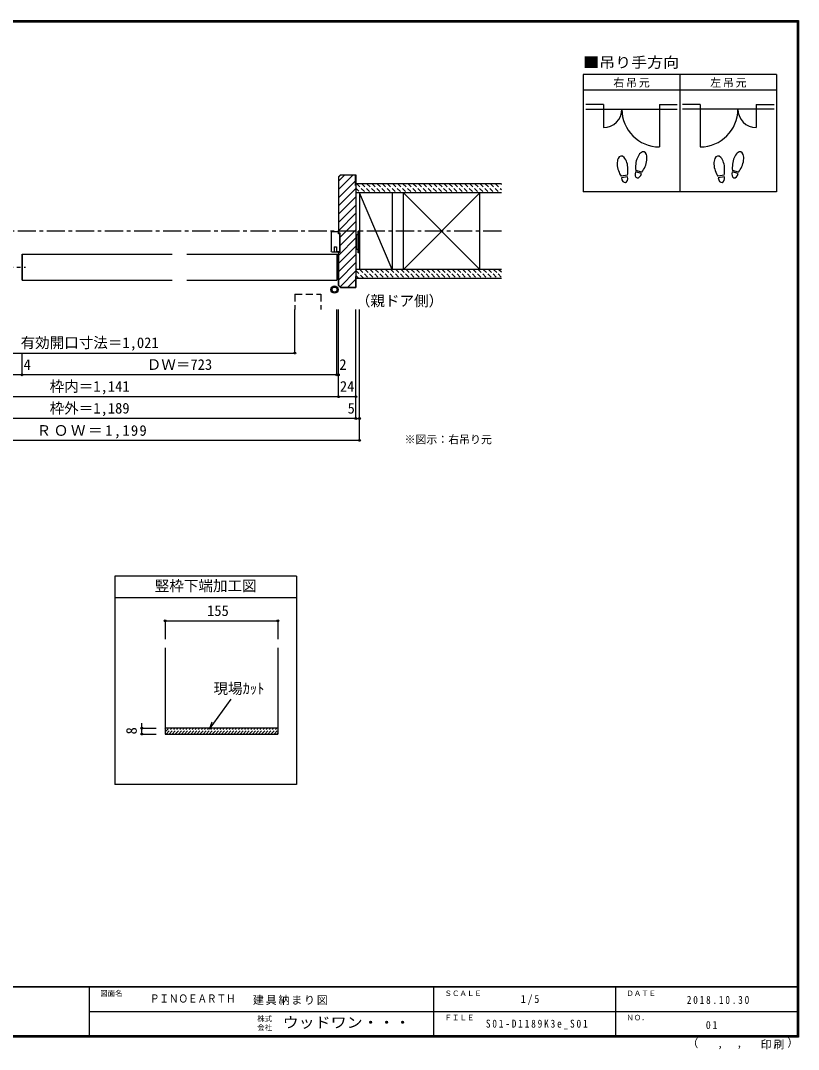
# Model space of a CAD drawing. Units: millimetres at full size, sheet at 1:5; details may follow other scales. Extents: x -973 to 977, y -718 to 696.
# Drawn here: x -93 to 977, y -718 to 696 of the extents above; entities that cross this region are included whole.
import ezdxf
from ezdxf.enums import TextEntityAlignment as Align

# ---------------------------------------------------------------- set-up
doc = ezdxf.new("R2010")
doc.units = ezdxf.units.MM
doc.header["$LTSCALE"] = 5
doc.header["$PDMODE"] = 32
doc.header["$PDSIZE"] = 2.5
for name, pattern in [('CHAIN1', [8, 5, -1, 1, -1]), ('DASHED1', [1.8, 1.2, -0.6]), ('DASHED2', [3, 2, -1])]:
    doc.linetypes.add(name, pattern=pattern)
for name, color, linetype in [('0-0_補助線', 7, 'Continuous'), ('0-1_通り芯', 4, 'CHAIN1'), ('0-3_仕上', 7, 'Continuous'), ('0-4_枠', 3, 'Continuous'), ('0-6_扉', 6, 'Continuous'), ('0-7_金物', 7, 'Continuous'), ('0-8_戸当', 3, 'Continuous'), ('0-A_文字', 3, 'Continuous'), ('0-B_寸法', 7, 'Continuous'), ('0-C_ﾊｯﾁ', 4, 'DASHED1'), ('F-0_補助線', 7, 'Continuous'), ('F-1_通り芯', 6, 'Continuous'), ('F-A_文字', 7, 'Continuous')]:
    doc.layers.add(name, color=color, linetype=linetype)
doc.styles.add('HG明朝B', font='')
doc.styles.add('ＭＳ ゴシック', font='')
doc.styles.get('HG明朝B').set_extended_font_data('HG明朝B')
doc.styles.get('ＭＳ ゴシック').set_extended_font_data('MS Gothic')

# ---------------------------------------------------------------- blocks, each defined once
blk = doc.blocks.new('02')
at = {"layer": '0-0_補助線'}
for p, q in [((-4.998, -10.239), (-4.998, 14.761)), ((5.802, 17.761), (-3.198, 17.761)), ((6.802, 16.761), (6.802, -9.239)), ((-4.998, -10.239), (-0.698, -10.239)), ((2.702, -3.239), (2.702, -10.239)), ((5.802, -10.239), (2.702, -10.239)), ((5.002, -10.239), (4.402, -10.839))]:
    blk.add_line(p, q, dxfattribs=at)
for points in [[(-4.998, 14.761), (-3.198, 14.761), (-3.198, 17.761)], [(-3.469, -10.239), (-2.869, -10.839), (4.402, -10.839)], [(2.702, -3.239), (-0.698, -3.239), (-0.698, -10.239)]]:
    blk.add_lwpolyline(points, dxfattribs=at)
for centre, start, end in [((5.802, 16.761), 0, 90), ((5.802, -9.239), 270, 0)]:
    blk.add_arc(centre, 1, start, end, dxfattribs=at)

msp = doc.modelspace()

# ---------------------------------------------------------------- linework, layer by layer
at = {"layer": '0-0_補助線', "color": 3}
for p, q in [((346.42, 403.504), (344.153, 403.504)), ((346.42, 377.504), (346.42, 403.504)), ((344.153, 377.504), (346.42, 377.504))]:
    msp.add_line(p, q, dxfattribs=at)
at = {"layer": '0-0_補助線'}
for radius in [5, 3.5]:
    msp.add_circle((338.861, 326.172), radius, dxfattribs=at)
at = {"layer": '0-1_通り芯'}
msp.add_line((568.153, 406.5), (-566.847, 406.5), dxfattribs=at)
at = {"layer": '0-1_通り芯', "color": 7}
msp.add_line((-127.919, 357), (-86.133, 357), dxfattribs=at)
at = {"layer": '0-3_仕上', "color": 2}
for p, q in [((568.153, 471.5), (368.153, 471.5)), ((568.153, 459), (368.153, 459)), ((568.153, 354), (368.153, 354)), ((568.153, 341.5), (368.153, 341.5))]:
    msp.add_line(p, q, dxfattribs=at)
at = {"layer": '0-3_仕上', "color": 3}
for p, q in [((373.129, 459), (373.129, 354)), ((418.129, 459), (418.129, 354)), ((433.537, 354), (433.537, 459)), ((538.537, 354), (538.537, 459))]:
    msp.add_line(p, q, dxfattribs=at)
at = {"layer": '0-3_仕上'}
for p, q in [((418.129, 354), (373.129, 459)), ((433.537, 354), (538.537, 459)), ((433.537, 459), (538.537, 354))]:
    msp.add_line(p, q, dxfattribs=at)
at = {"layer": '0-4_枠'}
for p, q in [((346.981, 484), (344.153, 481.172)), ((344.153, 481.172), (344.153, 403.504)), ((347.189, 483.5), (344.653, 480.964)), ((344.653, 403.504), (344.653, 480.964)), ((346.981, 484), (368.153, 484)), ((367.653, 483.5), (347.189, 483.5)), ((367.653, 469), (367.653, 483.5)), ((368.153, 484), (368.153, 329)), ((367.653, 469), (368.153, 469)), ((344.153, 331.828), (344.153, 377.504)), ((344.653, 332.036), (344.653, 377.504)), ((367.653, 344), (367.653, 329.5)), ((367.653, 344), (368.153, 344)), ((346.981, 329), (344.153, 331.828)), ((347.189, 329.5), (344.653, 332.036)), ((346.981, 329), (368.153, 329)), ((347.189, 329.5), (367.653, 329.5)), ((105.824, -165.826), (105.824, -284.48)), ((260.824, -165.826), (260.824, -284.48)), ((260.824, -276.48), (105.824, -276.48)), ((105.824, -284.48), (260.824, -284.48))]:
    msp.add_line(p, q, dxfattribs=at)
at = {"layer": '0-6_扉'}
for p, q in [((-90.884, 339), (-90.884, 375)), ((-90.884, 375), (-90.884, 339)), ((-90.884, 375), (115.635, 375)), ((135.635, 375), (342.153, 375)), ((342.153, 375), (342.153, 339)), ((-90.884, 339), (115.635, 339)), ((135.635, 339), (342.153, 339))]:
    msp.add_line(p, q, dxfattribs=at)
at = {"layer": '0-6_扉', "linetype": 'DASHED2'}
msp.add_line((284.158, 319.724), (284.158, 299), dxfattribs=at)
msp.add_lwpolyline([(284.158, 319.724), (320.158, 319.724), (320.158, 299)], dxfattribs=at)
at = {"layer": '0-7_金物'}
for p, q in [((369.129, 400.5), (368.153, 400.5)), ((371.129, 401.5), (369.129, 401.5)), ((369.129, 381.5), (369.129, 401.5)), ((371.129, 376.5), (371.129, 406.5)), ((373.129, 406.5), (371.129, 406.5)), ((373.129, 376.5), (373.129, 406.5)), ((369.129, 382.5), (368.153, 382.5)), ((371.129, 381.5), (369.129, 381.5)), ((373.129, 376.5), (371.129, 376.5))]:
    msp.add_line(p, q, dxfattribs=at)
at = {"layer": '0-8_戸当', "color": 2}
for p, q in [((708.639, 580.308), (684.139, 580.308)), ((708.639, 580.308), (708.639, 548.808)), ((785.639, 580.308), (810.139, 580.308)), ((785.639, 580.308), (785.639, 522.208)), ((841.639, 580.308), (817.139, 580.308)), ((841.639, 580.308), (841.639, 522.208)), ((918.639, 580.308), (943.139, 580.308)), ((918.639, 580.308), (918.639, 548.808)), ((684.139, 574.008), (810.139, 574.008)), ((943.139, 574.008), (817.139, 574.008))]:
    msp.add_line(p, q, dxfattribs=at)
at = {"layer": '0-8_戸当'}
for p, q in [((741.457, 483.378), (732.811, 481.853)), ((741.822, 481.31), (733.175, 479.785)), ((760.924, 485.706), (752.444, 487.978)), ((761.468, 487.735), (752.987, 490.007)), ((874.457, 483.378), (865.811, 481.853)), ((874.822, 481.31), (866.175, 479.785)), ((893.924, 485.706), (885.444, 487.978)), ((894.468, 487.735), (885.987, 490.007))]:
    msp.add_line(p, q, dxfattribs=at)
at = {"layer": '0-8_戸当', "color": 2}
for centre, radius, start, end in [((708.639, 574.008), 25.2, 270, 0), ((785.639, 574.008), 51.8, 180, 270), ((841.639, 574.008), 51.8, 270, 0), ((918.639, 574.008), 25.2, 180, 270)]:
    msp.add_arc(centre, radius, start, end, dxfattribs=at)
at = {"layer": '0-8_戸当'}
for centre, major_axis, ratio, start_param, end_param in [((734.795, 495.877), (-2.445, 13.867), 0.5, 4.34059143, 8.22577918), ((760.713, 501.878), (3.644, 13.601), 0.5, 4.34059143, 8.22577918), ((867.795, 495.877), (-2.445, 13.867), 0.5, 4.34059143, 8.22577918), ((893.713, 501.878), (3.644, 13.601), 0.5, 4.34059143, 8.22577918), ((760.609, 501.489), (4.416, 16.48), 0.4, 1.85063327, 2.44287679), ((760.609, 501.489), (4.416, 16.48), 0.4, 3.84030852, 4.43255203), ((893.609, 501.489), (4.416, 16.48), 0.4, 1.85063327, 2.44287679), ((893.609, 501.489), (4.416, 16.48), 0.4, 3.84030852, 4.43255203), ((734.865, 495.481), (-2.963, 16.802), 0.4, 1.85063327, 2.44287679), ((737.498, 480.548), (-1.27, 7.205), 0.6, 1.57079633, 4.71238898), ((734.865, 495.481), (-2.963, 16.802), 0.4, 3.84030852, 4.43255203), ((756.684, 486.842), (1.894, 7.067), 0.6, 1.57079633, 4.71238898), ((867.865, 495.481), (-2.963, 16.802), 0.4, 1.85063327, 2.44287679), ((870.498, 480.548), (-1.27, 7.205), 0.6, 1.57079633, 4.71238898), ((867.865, 495.481), (-2.963, 16.802), 0.4, 3.84030852, 4.43255203), ((889.684, 486.842), (1.894, 7.067), 0.6, 1.57079633, 4.71238898)]:
    msp.add_ellipse(centre, major_axis=major_axis, ratio=ratio, start_param=start_param, end_param=end_param, dxfattribs=at)
at = {"layer": '0-A_文字'}
for p, q in [((680.639, 621.667), (680.639, 460.667)), ((946.639, 621.667), (680.639, 621.667)), ((813.639, 621.667), (813.639, 460.667)), ((680.639, 600.667), (946.639, 600.667)), ((36.653, -67.5), (36.653, -354.007)), ((286.653, -67.5), (36.653, -67.5)), ((286.653, -67.5), (286.653, -354.007)), ((286.653, -97.5), (36.653, -97.5)), ((286.653, -354.007), (36.653, -354.007))]:
    msp.add_line(p, q, dxfattribs=at)
at = {"layer": '0-A_文字', "color": 7}
for q in [(196.712, -236.658), (170.706, -267.511)]:
    msp.add_line((166.959, -277.819), q, dxfattribs=at)
at = {"layer": '0-A_文字'}
msp.add_lwpolyline([(946.639, 621.667), (946.639, 460.667), (680.639, 460.667)], dxfattribs=at)
at = {"layer": '0-B_寸法', "color": 4}
for p, q in [((284.158, 239), (284.158, 299)), ((342.153, 209), (342.153, 299)), ((344.153, 179), (344.153, 299)), ((368.153, 149), (368.153, 299)), ((368.153, 149), (368.153, 299)), ((373.129, 149), (373.129, 299)), ((-279.852, 239), (284.158, 239)), ((-90.884, 209), (-90.884, 239)), ((344.153, 209), (-340.847, 209)), ((368.153, 179), (-364.847, 179)), ((368.153, 149), (-364.847, 149)), ((368.153, 149), (373.129, 149)), ((373.129, 119), (373.129, 149)), ((373.129, 119), (-369.823, 119)), ((105.824, -128.894), (105.824, -153.894)), ((73.766, -284.48), (73.766, -269.48)), ((73.766, -276.48), (93.766, -276.48)), ((73.766, -284.48), (93.766, -284.48))]:
    msp.add_line(p, q, dxfattribs=at)
msp.add_lwpolyline([(105.824, -128.894), (260.824, -128.894), (260.824, -153.894)], dxfattribs=at)
at = {"layer": '0-B_寸法'}
for p in [(284.158, 239), (-90.884, 209), (342.153, 209), (344.153, 209), (344.153, 179), (368.153, 179), (368.153, 149), (368.153, 149), (373.129, 149), (373.129, 119), (105.824, -128.894), (260.824, -128.894), (73.766, -276.48), (73.766, -284.48)]:
    msp.add_point(p, dxfattribs=at)
at = {"layer": '0-C_ﾊｯﾁ', "linetype": 'Continuous'}
for p, q in [((352.673, 483.5), (344.653, 475.48)), ((363.986, 483.5), (344.653, 464.166)), ((367.653, 475.853), (344.653, 452.853)), ((368.153, 465.039), (344.653, 441.539)), ((368.153, 453.726), (344.653, 430.225)), ((368.153, 442.412), (344.653, 418.912)), ((368.153, 431.098), (344.653, 407.598)), ((368.153, 419.784), (346.42, 398.051)), ((368.153, 397.157), (344.653, 373.657)), ((368.153, 408.47), (346.42, 386.737)), ((368.153, 385.843), (344.653, 362.343)), ((368.153, 374.529), (344.653, 351.029)), ((368.153, 363.216), (344.653, 339.716)), ((368.153, 351.902), (346.47, 330.219)), ((367.653, 340.088), (357.065, 329.5))]:
    msp.add_line(p, q, dxfattribs=at)
at = {"layer": '0-C_ﾊｯﾁ'}
for p, q in [((369.293, 471.5), (381.793, 459)), ((376.364, 471.5), (388.864, 459)), ((383.435, 471.5), (395.935, 459)), ((390.506, 471.5), (403.006, 459)), ((397.577, 471.5), (410.077, 459)), ((404.648, 471.5), (417.148, 459)), ((411.719, 471.5), (424.219, 459)), ((418.791, 471.5), (431.291, 459)), ((425.862, 471.5), (438.362, 459)), ((432.933, 471.5), (445.433, 459)), ((440.004, 471.5), (452.504, 459)), ((447.075, 471.5), (459.575, 459)), ((454.146, 471.5), (466.646, 459)), ((461.217, 471.5), (473.717, 459)), ((468.288, 471.5), (480.788, 459)), ((475.359, 471.5), (487.859, 459)), ((482.43, 471.5), (494.93, 459)), ((489.501, 471.5), (502.001, 459)), ((496.572, 471.5), (509.072, 459)), ((503.643, 471.5), (516.143, 459)), ((510.714, 471.5), (523.214, 459)), ((517.786, 471.5), (530.286, 459)), ((524.857, 471.5), (537.357, 459)), ((531.928, 471.5), (544.428, 459)), ((538.999, 471.5), (551.499, 459)), ((546.07, 471.5), (558.57, 459)), ((553.141, 471.5), (565.641, 459)), ((560.212, 471.5), (568.153, 463.559)), ((567.283, 471.5), (568.153, 470.63)), ((368.153, 465.569), (374.722, 459)), ((373.656, 354), (386.156, 341.5)), ((380.727, 354), (393.227, 341.5)), ((387.798, 354), (400.298, 341.5)), ((394.869, 354), (407.369, 341.5)), ((401.94, 354), (414.44, 341.5)), ((409.011, 354), (421.511, 341.5)), ((416.082, 354), (428.582, 341.5)), ((423.153, 354), (435.653, 341.5)), ((430.225, 354), (442.725, 341.5)), ((437.296, 354), (449.796, 341.5)), ((444.367, 354), (456.867, 341.5)), ((451.438, 354), (463.938, 341.5)), ((458.509, 354), (471.009, 341.5)), ((465.58, 354), (478.08, 341.5)), ((472.651, 354), (485.151, 341.5)), ((479.722, 354), (492.222, 341.5)), ((486.793, 354), (499.293, 341.5)), ((493.864, 354), (506.364, 341.5)), ((500.935, 354), (513.435, 341.5)), ((508.006, 354), (520.506, 341.5)), ((515.077, 354), (527.577, 341.5)), ((522.148, 354), (534.648, 341.5)), ((529.219, 354), (541.719, 341.5)), ((536.291, 354), (548.791, 341.5)), ((543.362, 354), (555.862, 341.5)), ((550.433, 354), (562.933, 341.5)), ((557.504, 354), (568.153, 343.351)), ((564.575, 354), (568.153, 350.422)), ((368.153, 352.432), (379.085, 341.5)), ((368.153, 345.361), (372.014, 341.5)), ((105.824, -277.257), (106.602, -276.48)), ((105.824, -281.5), (110.845, -276.48)), ((107.087, -284.48), (115.087, -276.48)), ((111.33, -284.48), (119.33, -276.48)), ((115.573, -284.48), (123.573, -276.48)), ((119.815, -284.48), (127.815, -276.48)), ((124.058, -284.48), (132.058, -276.48)), ((128.3, -284.48), (136.3, -276.48)), ((132.543, -284.48), (140.543, -276.48)), ((136.786, -284.48), (144.786, -276.48)), ((141.028, -284.48), (149.028, -276.48)), ((145.271, -284.48), (153.271, -276.48)), ((149.514, -284.48), (157.514, -276.48)), ((153.756, -284.48), (161.756, -276.48)), ((157.999, -284.48), (165.999, -276.48)), ((162.242, -284.48), (170.242, -276.48)), ((166.484, -284.48), (174.484, -276.48)), ((170.727, -284.48), (178.727, -276.48)), ((174.97, -284.48), (182.97, -276.48)), ((179.212, -284.48), (187.212, -276.48)), ((183.455, -284.48), (191.455, -276.48)), ((187.697, -284.48), (195.697, -276.48)), ((191.94, -284.48), (199.94, -276.48)), ((196.183, -284.48), (204.183, -276.48)), ((200.425, -284.48), (208.425, -276.48)), ((204.668, -284.48), (212.668, -276.48)), ((208.911, -284.48), (216.911, -276.48)), ((213.153, -284.48), (221.153, -276.48)), ((217.396, -284.48), (225.396, -276.48)), ((221.639, -284.48), (229.639, -276.48)), ((225.881, -284.48), (233.881, -276.48)), ((230.124, -284.48), (238.124, -276.48)), ((234.366, -284.48), (242.366, -276.48)), ((238.609, -284.48), (246.609, -276.48)), ((242.852, -284.48), (250.852, -276.48)), ((247.094, -284.48), (255.094, -276.48)), ((251.337, -284.48), (259.337, -276.48)), ((255.58, -284.48), (260.824, -279.235)), ((259.822, -284.48), (260.824, -283.478))]:
    msp.add_line(p, q, dxfattribs=at)
at = {"layer": 'F-1_通り芯'}
for p, q in [((-973.347, 695.833), (976.653, 695.833)), ((-973.347, 695), (976.653, 695)), ((-973.347, 694.167), (976.653, 694.167)), ((974.986, 695.833), (974.986, -700.833)), ((975.82, 695.833), (975.82, -700.833)), ((976.653, 695.833), (976.653, -700.833)), ((976.653, -631.667), (-973.347, -631.667)), ((976.653, -632.5), (-973.347, -632.5)), ((1.653, -632.5), (1.653, -699.167)), ((474.986, -632.5), (474.986, -699.167)), ((724.986, -632.5), (724.986, -699.167)), ((1.653, -665.833), (974.986, -665.834)), ((976.653, -699.167), (-973.347, -699.167)), ((976.653, -700), (-973.347, -700)), ((976.653, -700.833), (-973.347, -700.833))]:
    msp.add_line(p, q, dxfattribs=at)

# ---------------------------------------------------------------- block references
at = {"layer": '0-0_補助線', "xscale": -1}
msp.add_blockref('02', (340.955, 388.243), dxfattribs=at)

# ---------------------------------------------------------------- texts
at = {"layer": '0-A_文字', "color": 7, "style": 'ＭＳ ゴシック', "width": 1.1}
msp.add_text('■吊り手方向', height=14.66, dxfattribs=at).set_placement((680.639, 626.667), align=Align.BOTTOM_LEFT)
at = {"layer": '0-A_文字', "color": 7, "style": 'ＭＳ ゴシック'}
for s, height, p in [('（親ドア側）', 14.66, (368.153, 299)), ('※図示：右吊り元', 11, (435.119, 111.444)), ('竪枠下端加工図', 14.66, (91.653, -92.5)), ('現場ｶｯﾄ', 14.66, (172.41, -233.662))]:
    msp.add_text(s, height=height, dxfattribs=at).set_placement(p, align=Align.BOTTOM_LEFT)
at = {"layer": '0-A_文字', "color": 7, "char_height": 11, "attachment_point": 7, "style": 'ＭＳ ゴシック'}
for s, insert in [('\\T1.17;右吊元', (722.139, 603.667)), ('\\T1.17;左吊元', (855.262, 603.667))]:
    msp.add_mtext(s, dxfattribs=dict(at, insert=insert))
at = {"layer": '0-B_寸法', "style": 'ＭＳ ゴシック'}
for s, p in [('有効開口寸法＝1,021', (-92.847, 241.5)), ('4', (-88.65, 211.5)), ('ＤＷ＝723', (80.635, 211.5)), ('2', (345.372, 211.5)), ('枠内＝1,141', (-52.847, 181.5)), ('24', (346.153, 181.5)), ('枠外＝1,189', (-52.847, 151.5)), ('5', (356.742, 151.5)), ('155', (163.514, -126.678))]:
    msp.add_text(s, height=14.66, dxfattribs=at).set_placement(p, align=Align.BOTTOM_LEFT)
msp.add_text('8', height=14.66, rotation=90, dxfattribs=at).set_placement((71.266, -285.037), align=Align.BOTTOM_LEFT)
at = {"layer": '0-B_寸法', "insert": (-70.847, 121.5), "char_height": 14.66, "attachment_point": 7, "style": 'ＭＳ ゴシック'}
msp.add_mtext('\\T1.18;ＲＯＷ＝1,199', dxfattribs=at)
at = {"layer": 'F-0_補助線', "style": 'HG明朝B', "width": 0.85}
msp.add_text('ＰＩＮＯＥＡＲＴＨ', height=11, dxfattribs=at).set_placement((84.986, -656.798), align=Align.BOTTOM_LEFT)
at = {"layer": 'F-0_補助線', "insert": (226.628, -656.798), "char_height": 11, "attachment_point": 7, "style": 'ＭＳ ゴシック'}
msp.add_mtext('\\T1.17;建具納まり図', dxfattribs=at)
at = {"layer": 'F-A_文字', "style": 'ＭＳ ゴシック'}
for s, height, p in [('図面名', 7.331, (16.653, -646.667)), ('ＳＣＡＬＥ', 7.331, (489.986, -646.667)), ('ＤＡＴＥ', 7.331, (739.986, -646.667)), ('株式', 7.331, (232.486, -681.5)), ('ＦＩＬＥ', 7.331, (489.986, -680)), ('ＮＯ．', 7.331, (739.986, -680.001)), ('会社', 7.331, (232.486, -693.5)), ('（', 11, (823.992, -718.052)), ('）', 11, (961.387, -717.355)), (',', 11, (865.199, -718.052)), (',', 11, (891.686, -717.588))]:
    msp.add_text(s, height=height, dxfattribs=at).set_placement(p, align=Align.BOTTOM_LEFT)
at = {"layer": 'F-A_文字', "style": 'ＭＳ ゴシック', "width": 1.1}
msp.add_text('ウッドワン・・・', height=14.66, dxfattribs=at).set_placement((267.486, -692.5), align=Align.BOTTOM_LEFT)
at = {"layer": 'F-A_文字', "char_height": 11, "attachment_point": 7, "style": 'ＭＳ ゴシック'}
for s, insert in [('\\T1.38;\\W0.9;1/5', (594.986, -656.667)), ('\\T1.39;\\W0.85;2018.10.30', (823.111, -655.417)), ('\\T1.4;\\W0.85;S01-D1189K3e_S01', (546.861, -690.001)), ('\\T1.36;\\W0.9;01', (849.361, -690.001)), ('\\T1.17;印刷', (924.678, -717.82))]:
    msp.add_mtext(s, dxfattribs=dict(at, insert=insert))

doc.saveas('drawing.dxf')
